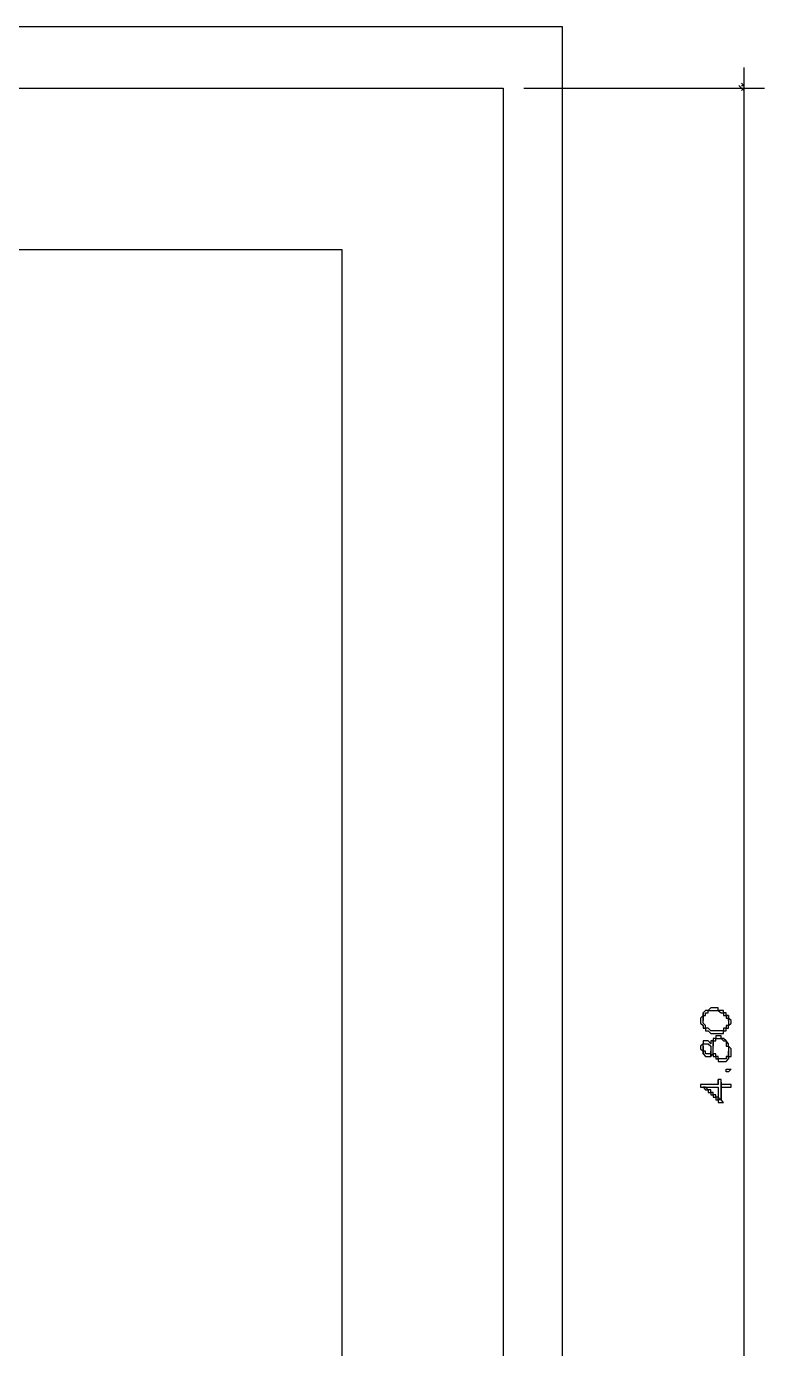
# Model space of a CAD drawing. Header units: millimetres. Extents: x -518.8 to -461.2, y 3.5 to 44.2.
# Drawn here: x -469.715 to -467.88, y 27.329 to 30.614 of the extents above; entities that cross this region are included whole.
import ezdxf

# ---------------------------------------------------------------- set-up
doc = ezdxf.new("R2010")
doc.units = ezdxf.units.MM
doc.header["$MEASUREMENT"] = 0
for name, color, linetype in [('10', 10, 'Continuous'), ('6', 6, 'Continuous'), ('8', 8, 'Continuous'), ('MYSOLIDS', 7, 'Continuous')]:
    doc.layers.add(name, color=color, linetype=linetype)

msp = doc.modelspace()

# ---------------------------------------------------------------- linework, layer by layer
at = {"layer": '10'}
for points in [[(-472.5406, 30.6142), (-468.3835, 30.6142)], [(-468.3835, 30.6142), (-468.3835, 23.1406)], [(-472.5406, 30.4609), (-468.5301, 30.4609), (-468.5301, 25.4954)]]:
    msp.add_lwpolyline(points, dxfattribs=at)
at = {"layer": '6'}
msp.add_lwpolyline([(-471.4587, 30.4609), (-471.4587, 30.0601), (-468.9308, 30.0601), (-468.9308, 30.0601), (-468.9308, 26.7947), (-468.5301, 26.7947)], dxfattribs=at)
at = {"layer": '8'}
for points in [[(-467.9316, 30.512), (-467.9316, 25.5977)], [(-468.479, 30.4609), (-467.8805, 30.4609)], [(-467.9376, 30.4609), (-467.9444, 30.4676)], [(-467.9316, 30.4676), (-467.9376, 30.4736)], [(-467.9376, 30.4676), (-467.9376, 30.4676), (-467.9376, 30.4676), (-467.9316, 30.4676)], [(-467.9316, 30.4548), (-467.9316, 30.4609), (-467.9316, 30.4609), (-467.9376, 30.4548)]]:
    msp.add_lwpolyline(points, dxfattribs=at)
at = {"layer": 'MYSOLIDS'}
for points in [[(-468.0399, 28.1443), (-468.0399, 28.1443), (-468.0399, 28.1375), (-468.0399, 28.1375), (-468.0331, 28.1315), (-468.0331, 28.1315), (-468.0331, 28.1315), (-468.0331, 28.1248), (-468.0271, 28.1248), (-468.0271, 28.1248), (-468.0271, 28.1188), (-468.0203, 28.1188), (-468.0203, 28.1188), (-468.0143, 28.112), (-468.0143, 28.112), (-468.0143, 28.112), (-468.0083, 28.112), (-468.0083, 28.112), (-468.0015, 28.112), (-468.0015, 28.112), (-467.9955, 28.112), (-467.9955, 28.112), (-467.9887, 28.112), (-467.9887, 28.112), (-467.9827, 28.112), (-467.9827, 28.1188), (-467.976, 28.1188), (-467.976, 28.1188), (-467.976, 28.1188), (-467.976, 28.1248), (-467.9699, 28.1248), (-467.9699, 28.1248), (-467.9699, 28.1315), (-467.9699, 28.1315), (-467.9632, 28.1375), (-467.9632, 28.1375), (-467.9632, 28.1443), (-467.9632, 28.1443), (-467.9632, 28.1443), (-467.9699, 28.1503), (-467.9699, 28.1503), (-467.9699, 28.1563), (-467.9699, 28.1443), (-467.9699, 28.1443), (-467.9699, 28.1375), (-467.9699, 28.1375), (-467.9699, 28.1315), (-467.976, 28.1315), (-467.976, 28.1248), (-467.976, 28.1248), (-467.9827, 28.1248), (-467.9827, 28.1188), (-467.9887, 28.1188), (-467.9887, 28.1188), (-467.9955, 28.1188), (-467.9955, 28.1188), (-468.0015, 28.1188), (-468.0015, 28.1188), (-468.0015, 28.1188), (-468.0083, 28.1188), (-468.0083, 28.1188), (-468.0143, 28.1188), (-468.0143, 28.1188), (-468.0203, 28.1248), (-468.0203, 28.1248), (-468.0203, 28.1248), (-468.0271, 28.1248), (-468.0271, 28.1315), (-468.0271, 28.1315), (-468.0271, 28.1315), (-468.0331, 28.1375), (-468.0331, 28.1375), (-468.0331, 28.1443), (-468.0331, 28.1443), (-468.0331, 28.1631), (-468.0331, 28.1563), (-468.0331, 28.1563), (-468.0399, 28.1503), (-468.0399, 28.1503), (-468.0399, 28.1443), (-468.0399, 28.1443)], [(-468.0331, 28.1631), (-468.0331, 28.1443), (-468.0331, 28.1503), (-468.0331, 28.1503), (-468.0331, 28.1563), (-468.0271, 28.1563), (-468.0271, 28.1631), (-468.0271, 28.1631), (-468.0271, 28.1631), (-468.0203, 28.1631), (-468.0203, 28.1691), (-468.0143, 28.1691), (-468.0143, 28.1691), (-468.0083, 28.1691), (-468.0083, 28.1691), (-468.0083, 28.1691), (-468.0015, 28.1691), (-468.0015, 28.1691), (-467.9955, 28.1691), (-467.9955, 28.1691), (-467.9955, 28.1691), (-467.9887, 28.1631), (-467.9887, 28.1631), (-467.9827, 28.1631), (-467.9827, 28.1631), (-467.9827, 28.1563), (-467.976, 28.1563), (-467.976, 28.1563), (-467.976, 28.1503), (-467.9699, 28.1503), (-467.9699, 28.1503), (-467.9699, 28.1443), (-467.9699, 28.1443), (-467.9699, 28.1563), (-467.9699, 28.1563), (-467.976, 28.1563), (-467.976, 28.1631), (-467.976, 28.1631), (-467.9827, 28.1631), (-467.9827, 28.1691), (-467.9827, 28.1691), (-467.9887, 28.1691), (-467.9887, 28.1691), (-467.9955, 28.1691), (-467.9955, 28.1759), (-468.0015, 28.1759), (-468.0015, 28.1759), (-468.0083, 28.1759), (-468.0083, 28.1759), (-468.0143, 28.1759), (-468.0143, 28.1759), (-468.0203, 28.1691), (-468.0203, 28.1691), (-468.0271, 28.1691), (-468.0271, 28.1691), (-468.0271, 28.1691), (-468.0271, 28.1691), (-468.0331, 28.1631), (-468.0331, 28.1631), (-468.0331, 28.1631)], [(-468.0399, 28.0804), (-468.0399, 28.0736), (-468.0399, 28.0736), (-468.0331, 28.0676), (-468.0331, 28.0676), (-468.0331, 28.0609), (-468.0331, 28.0804), (-468.0331, 28.0804), (-468.0331, 28.0804), (-468.0331, 28.0864), (-468.0331, 28.0864), (-468.0271, 28.0864), (-468.0271, 28.0864), (-468.0271, 28.0864), (-468.0203, 28.0864), (-468.0203, 28.0864), (-468.0143, 28.0804), (-468.0143, 28.0804), (-468.0143, 28.0804), (-468.0143, 28.0736), (-468.0143, 28.0736), (-468.0143, 28.0676), (-468.0143, 28.0548), (-468.0143, 28.0548), (-468.0083, 28.0609), (-468.0083, 28.0609), (-468.0083, 28.0609), (-468.0083, 28.0548), (-468.0015, 28.0548), (-468.0015, 28.0548), (-468.0015, 28.0488), (-467.9955, 28.0488), (-467.9955, 28.0488), (-467.9955, 28.0421), (-467.9887, 28.0421), (-467.9887, 28.0421), (-467.9827, 28.0421), (-467.9827, 28.0421), (-467.976, 28.0421), (-467.976, 28.0421), (-467.9699, 28.0488), (-467.9699, 28.0488), (-467.9699, 28.0488), (-467.9699, 28.0676), (-467.9699, 28.0676), (-467.9699, 28.0609), (-467.9699, 28.0548), (-467.9699, 28.0548), (-467.976, 28.0548), (-467.976, 28.0488), (-467.976, 28.0488), (-467.9827, 28.0488), (-467.9827, 28.0488), (-467.9827, 28.0488), (-467.9887, 28.0488), (-467.9887, 28.0488), (-467.9955, 28.0488), (-467.9955, 28.0548), (-467.9955, 28.0548), (-468.0015, 28.0548), (-468.0015, 28.0609), (-468.0015, 28.0609), (-468.0083, 28.0609), (-468.0083, 28.0676), (-468.0083, 28.0676), (-468.0083, 28.0676), (-468.0083, 28.0736), (-468.0083, 28.0736), (-468.0083, 28.0804), (-468.0083, 28.0932), (-468.0143, 28.0932), (-468.0143, 28.0864), (-468.0143, 28.0864), (-468.0143, 28.0864), (-468.0143, 28.0864), (-468.0203, 28.0932), (-468.0203, 28.0932), (-468.0203, 28.0932), (-468.0271, 28.0932), (-468.0271, 28.0932), (-468.0271, 28.0932), (-468.0331, 28.0932), (-468.0331, 28.0864), (-468.0331, 28.0864), (-468.0331, 28.0864), (-468.0399, 28.0804), (-468.0399, 28.0804), (-468.0399, 28.0804)], [(-468.0083, 28.0932), (-468.0083, 28.0804), (-468.0083, 28.0804), (-468.0083, 28.0864), (-468.0083, 28.0864), (-468.0083, 28.0932), (-468.0015, 28.0932), (-468.0015, 28.0932), (-468.0015, 28.0992), (-467.9955, 28.0992), (-467.9955, 28.0992), (-467.9887, 28.0992), (-467.9887, 28.0992), (-467.9827, 28.0932), (-467.9827, 28.0932), (-467.9827, 28.0932), (-467.976, 28.0932), (-467.976, 28.0864), (-467.976, 28.0864), (-467.976, 28.0804), (-467.9699, 28.0804), (-467.9699, 28.0804), (-467.9699, 28.0736), (-467.9699, 28.0736), (-467.9699, 28.0676), (-467.9699, 28.0676), (-467.9699, 28.0488), (-467.9699, 28.0548), (-467.9632, 28.0548), (-467.9632, 28.0609), (-467.9632, 28.0609), (-467.9632, 28.0676), (-467.9632, 28.0676), (-467.9632, 28.0676), (-467.9632, 28.0736), (-467.9632, 28.0736), (-467.9699, 28.0804), (-467.9699, 28.0804), (-467.9699, 28.0804), (-467.9699, 28.0864), (-467.9699, 28.0864), (-467.976, 28.0932), (-467.976, 28.0932), (-467.976, 28.0932), (-467.976, 28.0932), (-467.9827, 28.0992), (-467.9827, 28.0992), (-467.9887, 28.0992), (-467.9887, 28.0992), (-467.9887, 28.106), (-467.9955, 28.106), (-467.9955, 28.106), (-468.0015, 28.106), (-468.0015, 28.0992), (-468.0015, 28.0992), (-468.0083, 28.0992), (-468.0083, 28.0992), (-468.0083, 28.0932), (-468.0083, 28.0932)], [(-468.0331, 28.0609), (-468.0331, 28.0609), (-468.0331, 28.0609), (-468.0271, 28.0548), (-468.0271, 28.0548), (-468.0203, 28.0548), (-468.0203, 28.0548), (-468.0203, 28.0548), (-468.0143, 28.0548), (-468.0143, 28.0548), (-468.0143, 28.0676), (-468.0143, 28.0676), (-468.0143, 28.0609), (-468.0143, 28.0609), (-468.0203, 28.0609), (-468.0203, 28.0609), (-468.0203, 28.0609), (-468.0271, 28.0609), (-468.0271, 28.0609), (-468.0271, 28.0609), (-468.0271, 28.0676), (-468.0331, 28.0676), (-468.0331, 28.0676), (-468.0331, 28.0736), (-468.0331, 28.0804), (-468.0331, 28.0609), (-468.0331, 28.0609)], [(-468.0399, 27.9849), (-468.0399, 27.9782), (-468.0331, 27.9782), (-468.0331, 27.9782), (-468.0331, 27.9782), (-468.0271, 27.9782), (-468.0271, 27.9782), (-468.0203, 27.9782), (-468.0203, 27.9782), (-468.0143, 27.9782), (-468.0143, 27.9782), (-468.0143, 27.9782), (-468.0083, 27.9782), (-468.0083, 27.9782), (-468.0015, 27.9782), (-468.0015, 27.9782), (-467.9955, 27.9782), (-467.9955, 27.9782), (-467.9955, 27.9721), (-467.9955, 27.9721), (-467.9955, 27.9654), (-467.9955, 27.9654), (-467.9955, 27.9594), (-467.9955, 27.9594), (-467.9955, 27.9594), (-467.9955, 27.9533), (-467.9955, 27.9533), (-467.9887, 27.9466), (-467.9887, 27.9466), (-467.9887, 27.9909), (-467.9887, 27.9977), (-467.9955, 27.9977), (-467.9955, 27.9977), (-467.9955, 27.9849), (-468.0015, 27.9849), (-468.0015, 27.9849), (-468.0083, 27.9849), (-468.0083, 27.9849), (-468.0143, 27.9849), (-468.0143, 27.9849), (-468.0203, 27.9849), (-468.0203, 27.9849), (-468.0271, 27.9849), (-468.0271, 27.9849), (-468.0331, 27.9849), (-468.0331, 27.9849), (-468.0399, 27.9849), (-468.0399, 27.9849), (-468.0399, 27.9849)], [(-467.9955, 27.9909), (-467.9955, 27.9909), (-467.9955, 27.9909), (-467.9955, 27.9849), (-467.9955, 27.9849), (-467.9955, 27.9977), (-467.9955, 27.9977), (-467.9955, 27.9909), (-467.9955, 27.9909)], [(-467.9632, 28.0233), (-467.9699, 28.0165), (-467.9699, 28.0165), (-467.9699, 28.0165), (-467.9699, 28.0165), (-467.976, 28.0165), (-467.976, 28.0165), (-467.976, 28.0233), (-467.976, 28.0233), (-467.976, 28.0233), (-467.976, 28.0233), (-467.9699, 28.0233), (-467.9699, 28.0233), (-467.9699, 28.0233), (-467.9699, 28.0233), (-467.9632, 28.0233), (-467.9632, 28.0233), (-467.9632, 28.0233), (-467.9632, 28.0233), (-467.9632, 28.0233)], [(-468.0331, 27.9782), (-468.0271, 27.9721), (-468.0271, 27.9721), (-468.0203, 27.9721), (-468.0203, 27.9654), (-468.0203, 27.9654), (-468.0143, 27.9654), (-468.0143, 27.9594), (-468.0143, 27.9594), (-468.0083, 27.9594), (-468.0083, 27.9533), (-468.0015, 27.9533), (-468.0015, 27.9533), (-468.0015, 27.9466), (-467.9955, 27.9466), (-467.9955, 27.9406), (-467.9955, 27.9406), (-467.9955, 27.9406), (-467.9887, 27.9406), (-467.9887, 27.9406), (-467.9887, 27.9406), (-467.9827, 27.9406), (-467.9827, 27.9406), (-467.9887, 27.9466), (-467.9887, 27.9466), (-467.9887, 27.9533), (-467.9887, 27.9533), (-467.9887, 27.9594), (-467.9887, 27.9594), (-467.9887, 27.9654), (-467.9887, 27.9654), (-467.9887, 27.9721), (-467.9887, 27.9721), (-467.9887, 27.9782), (-467.9887, 27.9782), (-467.9887, 27.9849), (-467.9887, 27.9849), (-467.9887, 27.9909), (-467.9887, 27.9909), (-467.9887, 27.9909), (-467.9887, 27.9466), (-467.9955, 27.9466), (-467.9955, 27.9466), (-467.9955, 27.9533), (-468.0015, 27.9533), (-468.0015, 27.9594), (-468.0015, 27.9594), (-468.0083, 27.9594), (-468.0083, 27.9654), (-468.0143, 27.9654), (-468.0143, 27.9654), (-468.0143, 27.9721), (-468.0203, 27.9721), (-468.0203, 27.9721), (-468.0271, 27.9782), (-468.0271, 27.9782), (-468.0271, 27.9782), (-468.0331, 27.9782), (-468.0331, 27.9782)], [(-467.9887, 27.9849), (-467.9887, 27.9782), (-467.9887, 27.9782), (-467.9887, 27.9782), (-467.9827, 27.9782), (-467.976, 27.9782), (-467.9699, 27.9782), (-467.9699, 27.9782), (-467.9632, 27.9782), (-467.9632, 27.9782), (-467.9632, 27.9849), (-467.9632, 27.9849), (-467.9699, 27.9849), (-467.9699, 27.9849), (-467.9699, 27.9849), (-467.976, 27.9849), (-467.976, 27.9849), (-467.9827, 27.9849), (-467.9827, 27.9849), (-467.9887, 27.9849), (-467.9887, 27.9849), (-467.9887, 27.9849)]]:
    msp.add_lwpolyline(points, dxfattribs=at)

doc.saveas('drawing.dxf')
